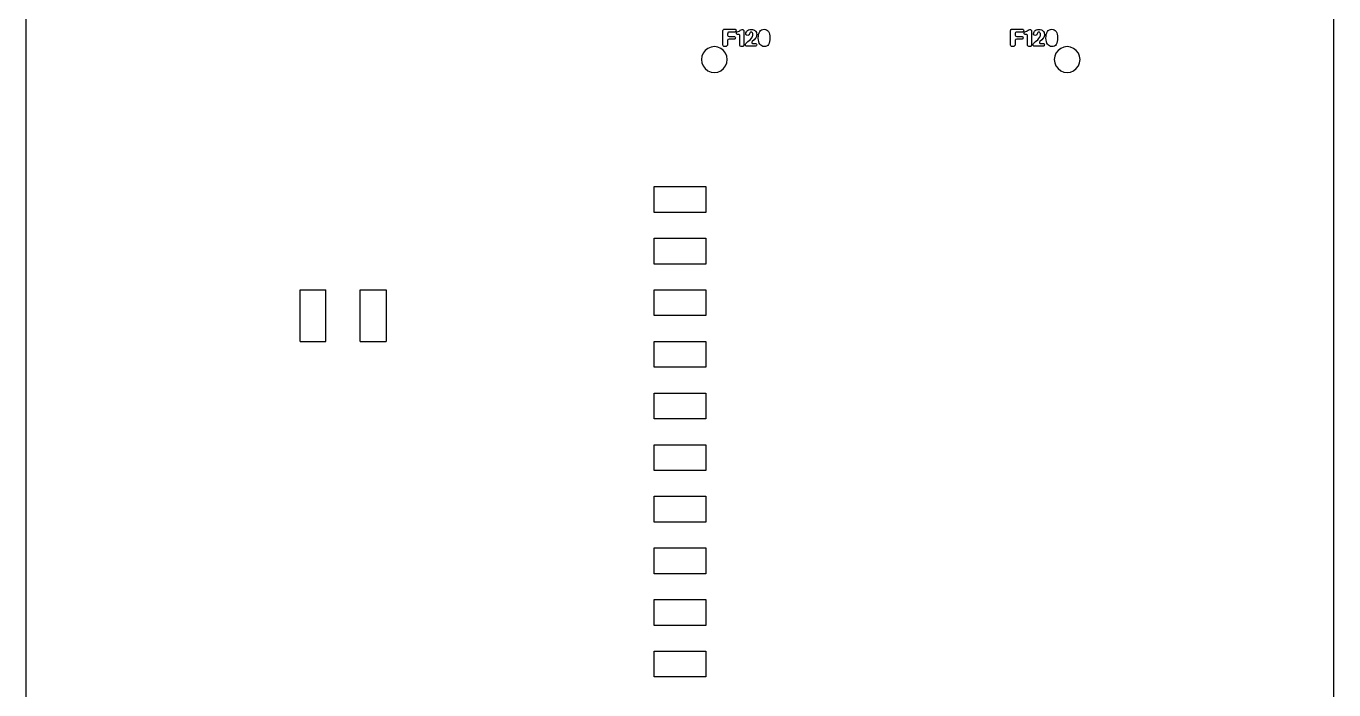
# Model space of a CAD drawing. Header units: metres. Extents: x 836 to 1034, y -1776 to -1453.
# Drawn here: x 859.2 to 1011.2, y -1697.7 to -1620.5 of the extents above; entities that cross this region are included whole.
import ezdxf

# ---------------------------------------------------------------- set-up
doc = ezdxf.new("R2010")
doc.units = ezdxf.units.M

msp = doc.modelspace()

# ---------------------------------------------------------------- linework, layer by layer
at = {"layer": 'COMPONENT1'}
for p, q in [((973.61, -1621.04, 0), (973.62, -1620.98, 0)), ((973.61, -1622.72, 0), (973.61, -1621.04, 0)), ((973.62, -1620.98, 0), (973.65, -1620.93, 0)), ((973.65, -1620.93, 0), (973.7, -1620.89, 0)), ((973.7, -1620.89, 0), (973.76, -1620.88, 0)), ((973.76, -1620.88, 0), (974.98, -1620.88, 0)), ((974.18, -1621.27, 0), (974.15, -1621.35, 0)), ((974.15, -1621.35, 0), (974.15, -1621.45, 0)), ((974.15, -1621.45, 0), (974.15, -1621.58, 0)), ((974.15, -1621.58, 0), (974.17, -1621.66, 0)), ((974.17, -1621.66, 0), (974.23, -1621.71, 0)), ((974.24, -1621.23, 0), (974.18, -1621.27, 0)), ((974.23, -1621.71, 0), (974.35, -1621.72, 0)), ((974.35, -1621.22, 0), (974.24, -1621.23, 0)), ((974.98, -1621.22, 0), (974.35, -1621.22, 0)), ((974.35, -1621.72, 0), (974.9, -1621.72, 0)), ((974.9, -1621.72, 0), (974.96, -1621.73, 0)), ((974.96, -1621.73, 0), (975.01, -1621.76, 0)), ((974.98, -1620.88, 0), (975.03, -1620.89, 0)), ((975.04, -1621.2, 0), (974.98, -1621.22, 0)), ((975.01, -1621.76, 0), (975.04, -1621.81, 0)), ((975.03, -1620.89, 0), (975.08, -1620.92, 0)), ((975.09, -1621.17, 0), (975.04, -1621.2, 0)), ((975.04, -1621.81, 0), (975.05, -1621.88, 0)), ((975.08, -1620.92, 0), (975.12, -1620.97, 0)), ((975.12, -1621.11, 0), (975.09, -1621.17, 0)), ((975.12, -1620.97, 0), (975.13, -1621.04, 0)), ((975.13, -1621.04, 0), (975.12, -1621.11, 0)), ((975.17, -1621.29, 0), (975.19, -1621.25, 0)), ((975.17, -1621.34, 0), (975.17, -1621.29, 0)), ((975.18, -1621.42, 0), (975.17, -1621.34, 0)), ((975.21, -1621.46, 0), (975.18, -1621.42, 0)), ((975.19, -1621.25, 0), (975.27, -1621.2, 0)), ((975.31, -1621.5, 0), (975.21, -1621.46, 0)), ((975.27, -1621.2, 0), (975.37, -1621.16, 0)), ((975.42, -1621.5, 0), (975.31, -1621.5, 0)), ((975.37, -1621.16, 0), (975.49, -1621.11, 0)), ((975.48, -1621.51, 0), (975.42, -1621.5, 0)), ((975.52, -1621.53, 0), (975.48, -1621.51, 0)), ((975.49, -1621.11, 0), (975.55, -1621.06, 0)), ((975.56, -1621.58, 0), (975.52, -1621.53, 0)), ((975.55, -1621.06, 0), (975.63, -1620.99, 0)), ((975.57, -1621.64, 0), (975.56, -1621.58, 0)), ((975.58, -1621.78, 0), (975.57, -1621.64, 0)), ((975.58, -1622.63, 0), (975.58, -1621.78, 0)), ((975.63, -1620.99, 0), (975.72, -1620.94, 0)), ((975.72, -1620.94, 0), (975.85, -1620.91, 0)), ((975.85, -1620.91, 0), (975.92, -1620.92, 0)), ((975.92, -1620.92, 0), (975.97, -1620.95, 0)), ((975.97, -1620.95, 0), (976.01, -1620.99, 0)), ((976.01, -1620.99, 0), (976.03, -1621.03, 0)), ((976.03, -1621.03, 0), (976.05, -1621.15, 0)), ((976.05, -1621.15, 0), (976.05, -1621.28, 0)), ((976.05, -1621.28, 0), (976.05, -1622.6, 0)), ((976.26, -1621.44, 0), (976.29, -1621.29, 0)), ((976.28, -1621.51, 0), (976.26, -1621.44, 0)), ((976.32, -1621.56, 0), (976.28, -1621.51, 0)), ((976.29, -1621.29, 0), (976.33, -1621.2, 0)), ((976.4, -1621.59, 0), (976.32, -1621.56, 0)), ((976.33, -1621.2, 0), (976.39, -1621.11, 0)), ((976.39, -1621.11, 0), (976.48, -1621.03, 0)), ((976.5, -1621.61, 0), (976.4, -1621.59, 0)), ((976.48, -1621.03, 0), (976.59, -1620.96, 0)), ((976.59, -1621.59, 0), (976.5, -1621.61, 0)), ((976.59, -1620.96, 0), (976.73, -1620.91, 0)), ((976.64, -1621.55, 0), (976.59, -1621.59, 0)), ((976.67, -1621.49, 0), (976.64, -1621.55, 0)), ((976.69, -1621.42, 0), (976.67, -1621.49, 0)), ((976.72, -1621.35, 0), (976.69, -1621.42, 0)), ((976.76, -1621.28, 0), (976.72, -1621.35, 0)), ((976.73, -1620.91, 0), (976.9, -1620.9, 0)), ((976.82, -1621.24, 0), (976.76, -1621.28, 0)), ((976.89, -1621.22, 0), (976.82, -1621.24, 0)), ((976.96, -1621.24, 0), (976.89, -1621.22, 0)), ((976.9, -1620.9, 0), (977.05, -1620.91, 0)), ((976.94, -1621.9, 0), (977.01, -1621.81, 0)), ((977.02, -1621.29, 0), (976.96, -1621.24, 0)), ((977.01, -1621.81, 0), (977.05, -1621.71, 0)), ((977.07, -1621.38, 0), (977.02, -1621.29, 0)), ((977.05, -1620.91, 0), (977.18, -1620.94, 0)), ((977.05, -1621.71, 0), (977.08, -1621.61, 0)), ((977.09, -1621.52, 0), (977.07, -1621.38, 0)), ((977.08, -1621.61, 0), (977.09, -1621.52, 0)), ((977.18, -1620.94, 0), (977.28, -1621, 0)), ((977.28, -1621, 0), (977.37, -1621.07, 0)), ((977.37, -1621.07, 0), (977.44, -1621.15, 0)), ((977.44, -1621.15, 0), (977.49, -1621.25, 0)), ((977.5, -1621.73, 0), (977.46, -1621.84, 0)), ((977.49, -1621.25, 0), (977.52, -1621.36, 0)), ((977.53, -1621.62, 0), (977.5, -1621.73, 0)), ((977.52, -1621.36, 0), (977.53, -1621.48, 0)), ((977.53, -1621.48, 0), (977.53, -1621.62, 0)), ((977.72, -1621.93, 0), (977.73, -1621.69, 0)), ((977.73, -1621.69, 0), (977.76, -1621.48, 0)), ((977.76, -1621.48, 0), (977.82, -1621.3, 0)), ((977.82, -1621.3, 0), (977.89, -1621.15, 0)), ((977.89, -1621.15, 0), (977.99, -1621.04, 0)), ((977.99, -1621.04, 0), (978.11, -1620.96, 0)), ((978.11, -1620.96, 0), (978.25, -1620.91, 0)), ((978.25, -1620.91, 0), (978.4, -1620.89, 0)), ((978.4, -1620.89, 0), (978.55, -1620.91, 0)), ((978.55, -1620.91, 0), (978.68, -1620.96, 0)), ((978.68, -1620.96, 0), (978.8, -1621.05, 0)), ((978.8, -1621.05, 0), (978.89, -1621.16, 0)), ((978.89, -1621.16, 0), (978.97, -1621.31, 0)), ((978.97, -1621.31, 0), (979.02, -1621.47, 0)), ((979.02, -1621.47, 0), (979.06, -1621.67, 0)), ((979.06, -1621.67, 0), (979.07, -1621.88, 0)), ((973.62, -1622.8, 0), (973.61, -1622.72, 0)), ((973.66, -1622.86, 0), (973.62, -1622.8, 0)), ((973.73, -1622.88, 0), (973.66, -1622.86, 0)), ((973.84, -1622.89, 0), (973.73, -1622.88, 0)), ((973.98, -1622.88, 0), (973.84, -1622.89, 0)), ((974.07, -1622.83, 0), (973.98, -1622.88, 0)), ((974.12, -1622.73, 0), (974.07, -1622.83, 0)), ((974.14, -1622.57, 0), (974.12, -1622.73, 0)), ((974.14, -1622.15, 0), (974.13, -1622.31, 0)), ((974.13, -1622.31, 0), (974.14, -1622.57, 0)), ((974.16, -1622.1, 0), (974.14, -1622.15, 0)), ((974.19, -1622.07, 0), (974.16, -1622.1, 0)), ((974.35, -1622.05, 0), (974.19, -1622.07, 0)), ((974.9, -1622.05, 0), (974.35, -1622.05, 0)), ((974.97, -1622.04, 0), (974.9, -1622.05, 0)), ((975.02, -1622.01, 0), (974.97, -1622.04, 0)), ((975.04, -1621.95, 0), (975.02, -1622.01, 0)), ((975.05, -1621.88, 0), (975.04, -1621.95, 0)), ((975.59, -1622.77, 0), (975.58, -1622.63, 0)), ((975.63, -1622.86, 0), (975.59, -1622.77, 0)), ((975.71, -1622.9, 0), (975.63, -1622.86, 0)), ((975.82, -1622.91, 0), (975.71, -1622.9, 0)), ((975.94, -1622.89, 0), (975.82, -1622.91, 0)), ((976.01, -1622.84, 0), (975.94, -1622.89, 0)), ((976.04, -1622.74, 0), (976.01, -1622.84, 0)), ((976.05, -1622.6, 0), (976.04, -1622.74, 0)), ((976.23, -1622.62, 0), (976.27, -1622.54, 0)), ((976.23, -1622.71, 0), (976.23, -1622.62, 0)), ((976.24, -1622.78, 0), (976.23, -1622.71, 0)), ((976.27, -1622.83, 0), (976.24, -1622.78, 0)), ((976.27, -1622.54, 0), (976.35, -1622.45, 0)), ((976.32, -1622.86, 0), (976.27, -1622.83, 0)), ((976.39, -1622.87, 0), (976.32, -1622.86, 0)), ((976.35, -1622.45, 0), (976.51, -1622.32, 0)), ((977.36, -1622.87, 0), (976.39, -1622.87, 0)), ((976.51, -1622.32, 0), (976.76, -1622.1, 0)), ((976.76, -1622.1, 0), (976.94, -1621.9, 0)), ((976.97, -1622.39, 0), (976.95, -1622.44, 0)), ((976.95, -1622.44, 0), (976.98, -1622.5, 0)), ((977.01, -1622.33, 0), (976.97, -1622.39, 0)), ((976.98, -1622.5, 0), (977.05, -1622.53, 0)), ((977.24, -1622.13, 0), (977.01, -1622.33, 0)), ((977.05, -1622.53, 0), (977.16, -1622.54, 0)), ((977.16, -1622.54, 0), (977.32, -1622.54, 0)), ((977.4, -1621.94, 0), (977.24, -1622.13, 0)), ((977.32, -1622.54, 0), (977.42, -1622.55, 0)), ((977.43, -1622.86, 0), (977.36, -1622.87, 0)), ((977.46, -1621.84, 0), (977.4, -1621.94, 0)), ((977.42, -1622.55, 0), (977.49, -1622.59, 0)), ((977.49, -1622.83, 0), (977.43, -1622.86, 0)), ((977.49, -1622.59, 0), (977.52, -1622.64, 0)), ((977.52, -1622.78, 0), (977.49, -1622.83, 0)), ((977.52, -1622.64, 0), (977.53, -1622.7, 0)), ((977.53, -1622.7, 0), (977.52, -1622.78, 0)), ((977.73, -1622.14, 0), (977.72, -1621.93, 0)), ((977.77, -1622.33, 0), (977.73, -1622.14, 0)), ((977.83, -1622.5, 0), (977.77, -1622.33, 0)), ((977.9, -1622.63, 0), (977.83, -1622.5, 0)), ((978, -1622.75, 0), (977.9, -1622.63, 0)), ((978.12, -1622.83, 0), (978, -1622.75, 0)), ((978.25, -1622.88, 0), (978.12, -1622.83, 0)), ((978.39, -1622.9, 0), (978.25, -1622.88, 0)), ((978.55, -1622.88, 0), (978.39, -1622.9, 0)), ((978.69, -1622.84, 0), (978.55, -1622.88, 0)), ((978.81, -1622.76, 0), (978.69, -1622.84, 0)), ((978.9, -1622.65, 0), (978.81, -1622.76, 0)), ((978.98, -1622.51, 0), (978.9, -1622.65, 0)), ((979.03, -1622.33, 0), (978.98, -1622.51, 0)), ((979.06, -1622.13, 0), (979.03, -1622.33, 0)), ((979.07, -1621.88, 0), (979.06, -1622.13, 0))]:
    msp.add_line(p, q, dxfattribs=at)
at = {"layer": 'COMPONENT2'}
for p, q in [((940.17, -1621.04, 0), (940.18, -1620.98, 0)), ((940.17, -1622.72, 0), (940.17, -1621.04, 0)), ((940.18, -1620.98, 0), (940.22, -1620.93, 0)), ((940.22, -1620.93, 0), (940.26, -1620.89, 0)), ((940.26, -1620.89, 0), (940.32, -1620.88, 0)), ((940.32, -1620.88, 0), (941.54, -1620.88, 0)), ((940.72, -1621.35, 0), (940.71, -1621.45, 0)), ((940.71, -1621.45, 0), (940.71, -1621.58, 0)), ((940.71, -1621.58, 0), (940.73, -1621.66, 0)), ((940.74, -1621.27, 0), (940.72, -1621.35, 0)), ((940.73, -1621.66, 0), (940.79, -1621.71, 0)), ((940.8, -1621.23, 0), (940.74, -1621.27, 0)), ((940.79, -1621.71, 0), (940.91, -1621.72, 0)), ((940.91, -1621.22, 0), (940.8, -1621.23, 0)), ((941.54, -1621.22, 0), (940.91, -1621.22, 0)), ((940.91, -1621.72, 0), (941.46, -1621.72, 0)), ((941.46, -1621.72, 0), (941.52, -1621.73, 0)), ((941.52, -1621.73, 0), (941.57, -1621.76, 0)), ((941.54, -1620.88, 0), (941.6, -1620.89, 0)), ((941.61, -1621.2, 0), (941.54, -1621.22, 0)), ((941.57, -1621.76, 0), (941.6, -1621.81, 0)), ((941.6, -1620.89, 0), (941.65, -1620.92, 0)), ((941.6, -1621.81, 0), (941.62, -1621.88, 0)), ((941.65, -1621.17, 0), (941.61, -1621.2, 0)), ((941.65, -1620.92, 0), (941.68, -1620.97, 0)), ((941.68, -1621.11, 0), (941.65, -1621.17, 0)), ((941.68, -1620.97, 0), (941.69, -1621.04, 0)), ((941.69, -1621.04, 0), (941.68, -1621.11, 0)), ((941.73, -1621.29, 0), (941.76, -1621.25, 0)), ((941.73, -1621.34, 0), (941.73, -1621.29, 0)), ((941.74, -1621.42, 0), (941.73, -1621.34, 0)), ((941.77, -1621.46, 0), (941.74, -1621.42, 0)), ((941.76, -1621.25, 0), (941.83, -1621.2, 0)), ((941.87, -1621.5, 0), (941.77, -1621.46, 0)), ((941.83, -1621.2, 0), (941.93, -1621.16, 0)), ((941.99, -1621.5, 0), (941.87, -1621.5, 0)), ((941.93, -1621.16, 0), (942.05, -1621.11, 0)), ((942.04, -1621.51, 0), (941.99, -1621.5, 0)), ((942.08, -1621.53, 0), (942.04, -1621.51, 0)), ((942.05, -1621.11, 0), (942.12, -1621.06, 0)), ((942.12, -1621.58, 0), (942.08, -1621.53, 0)), ((942.12, -1621.06, 0), (942.19, -1620.99, 0)), ((942.13, -1621.64, 0), (942.12, -1621.58, 0)), ((942.14, -1621.78, 0), (942.13, -1621.64, 0)), ((942.14, -1622.63, 0), (942.14, -1621.78, 0)), ((942.19, -1620.99, 0), (942.28, -1620.94, 0)), ((942.28, -1620.94, 0), (942.41, -1620.91, 0)), ((942.41, -1620.91, 0), (942.48, -1620.92, 0)), ((942.48, -1620.92, 0), (942.53, -1620.95, 0)), ((942.53, -1620.95, 0), (942.57, -1620.99, 0)), ((942.57, -1620.99, 0), (942.59, -1621.03, 0)), ((942.59, -1621.03, 0), (942.61, -1621.15, 0)), ((942.61, -1621.15, 0), (942.61, -1621.28, 0)), ((942.61, -1621.28, 0), (942.61, -1622.6, 0)), ((942.82, -1621.44, 0), (942.85, -1621.29, 0)), ((942.84, -1621.51, 0), (942.82, -1621.44, 0)), ((942.88, -1621.56, 0), (942.84, -1621.51, 0)), ((942.85, -1621.29, 0), (942.89, -1621.2, 0)), ((942.96, -1621.59, 0), (942.88, -1621.56, 0)), ((942.89, -1621.2, 0), (942.96, -1621.11, 0)), ((942.96, -1621.11, 0), (943.04, -1621.03, 0)), ((943.06, -1621.61, 0), (942.96, -1621.59, 0)), ((943.04, -1621.03, 0), (943.15, -1620.96, 0)), ((943.15, -1621.59, 0), (943.06, -1621.61, 0)), ((943.15, -1620.96, 0), (943.29, -1620.91, 0)), ((943.2, -1621.55, 0), (943.15, -1621.59, 0)), ((943.23, -1621.49, 0), (943.2, -1621.55, 0)), ((943.25, -1621.42, 0), (943.23, -1621.49, 0)), ((943.28, -1621.35, 0), (943.25, -1621.42, 0)), ((943.32, -1621.28, 0), (943.28, -1621.35, 0)), ((943.29, -1620.91, 0), (943.46, -1620.9, 0)), ((943.38, -1621.24, 0), (943.32, -1621.28, 0)), ((943.45, -1621.22, 0), (943.38, -1621.24, 0)), ((943.52, -1621.24, 0), (943.45, -1621.22, 0)), ((943.46, -1620.9, 0), (943.61, -1620.91, 0)), ((943.51, -1621.9, 0), (943.57, -1621.81, 0)), ((943.59, -1621.29, 0), (943.52, -1621.24, 0)), ((943.57, -1621.81, 0), (943.61, -1621.71, 0)), ((943.63, -1621.38, 0), (943.59, -1621.29, 0)), ((943.61, -1620.91, 0), (943.74, -1620.94, 0)), ((943.61, -1621.71, 0), (943.64, -1621.61, 0)), ((943.65, -1621.52, 0), (943.63, -1621.38, 0)), ((943.64, -1621.61, 0), (943.65, -1621.52, 0)), ((943.74, -1620.94, 0), (943.85, -1621, 0)), ((943.85, -1621, 0), (943.94, -1621.07, 0)), ((943.94, -1621.07, 0), (944, -1621.15, 0)), ((944, -1621.15, 0), (944.06, -1621.25, 0)), ((944.06, -1621.73, 0), (944.02, -1621.84, 0)), ((944.06, -1621.25, 0), (944.09, -1621.36, 0)), ((944.09, -1621.62, 0), (944.06, -1621.73, 0)), ((944.09, -1621.36, 0), (944.1, -1621.48, 0)), ((944.1, -1621.48, 0), (944.09, -1621.62, 0)), ((944.28, -1621.93, 0), (944.29, -1621.69, 0)), ((944.29, -1621.69, 0), (944.32, -1621.48, 0)), ((944.32, -1621.48, 0), (944.38, -1621.3, 0)), ((944.38, -1621.3, 0), (944.46, -1621.15, 0)), ((944.46, -1621.15, 0), (944.55, -1621.04, 0)), ((944.55, -1621.04, 0), (944.67, -1620.96, 0)), ((944.67, -1620.96, 0), (944.81, -1620.91, 0)), ((944.81, -1620.91, 0), (944.96, -1620.89, 0)), ((944.96, -1620.89, 0), (945.11, -1620.91, 0)), ((945.11, -1620.91, 0), (945.24, -1620.96, 0)), ((945.24, -1620.96, 0), (945.36, -1621.05, 0)), ((945.36, -1621.05, 0), (945.45, -1621.16, 0)), ((945.45, -1621.16, 0), (945.53, -1621.31, 0)), ((945.53, -1621.31, 0), (945.59, -1621.47, 0)), ((945.59, -1621.47, 0), (945.62, -1621.67, 0)), ((945.62, -1621.67, 0), (945.63, -1621.88, 0)), ((940.19, -1622.8, 0), (940.17, -1622.72, 0)), ((940.22, -1622.86, 0), (940.19, -1622.8, 0)), ((940.29, -1622.88, 0), (940.22, -1622.86, 0)), ((940.4, -1622.89, 0), (940.29, -1622.88, 0)), ((940.54, -1622.88, 0), (940.4, -1622.89, 0)), ((940.63, -1622.83, 0), (940.54, -1622.88, 0)), ((940.69, -1622.73, 0), (940.63, -1622.83, 0)), ((940.7, -1622.15, 0), (940.69, -1622.31, 0)), ((940.69, -1622.31, 0), (940.7, -1622.57, 0)), ((940.7, -1622.57, 0), (940.69, -1622.73, 0)), ((940.72, -1622.1, 0), (940.7, -1622.15, 0)), ((940.75, -1622.07, 0), (940.72, -1622.1, 0)), ((940.91, -1622.05, 0), (940.75, -1622.07, 0)), ((941.46, -1622.05, 0), (940.91, -1622.05, 0)), ((941.53, -1622.04, 0), (941.46, -1622.05, 0)), ((941.58, -1622.01, 0), (941.53, -1622.04, 0)), ((941.61, -1621.95, 0), (941.58, -1622.01, 0)), ((941.62, -1621.88, 0), (941.61, -1621.95, 0)), ((942.15, -1622.77, 0), (942.14, -1622.63, 0)), ((942.19, -1622.86, 0), (942.15, -1622.77, 0)), ((942.27, -1622.9, 0), (942.19, -1622.86, 0)), ((942.38, -1622.91, 0), (942.27, -1622.9, 0)), ((942.5, -1622.89, 0), (942.38, -1622.91, 0)), ((942.57, -1622.84, 0), (942.5, -1622.89, 0)), ((942.61, -1622.74, 0), (942.57, -1622.84, 0)), ((942.61, -1622.6, 0), (942.61, -1622.74, 0)), ((942.79, -1622.71, 0), (942.8, -1622.62, 0)), ((942.8, -1622.78, 0), (942.79, -1622.71, 0)), ((942.8, -1622.62, 0), (942.83, -1622.54, 0)), ((942.83, -1622.83, 0), (942.8, -1622.78, 0)), ((942.83, -1622.54, 0), (942.92, -1622.45, 0)), ((942.88, -1622.86, 0), (942.83, -1622.83, 0)), ((942.95, -1622.87, 0), (942.88, -1622.86, 0)), ((942.92, -1622.45, 0), (943.08, -1622.32, 0)), ((943.92, -1622.87, 0), (942.95, -1622.87, 0)), ((943.08, -1622.32, 0), (943.33, -1622.1, 0)), ((943.33, -1622.1, 0), (943.51, -1621.9, 0)), ((943.53, -1622.39, 0), (943.52, -1622.44, 0)), ((943.52, -1622.44, 0), (943.54, -1622.5, 0)), ((943.58, -1622.33, 0), (943.53, -1622.39, 0)), ((943.54, -1622.5, 0), (943.61, -1622.53, 0)), ((943.8, -1622.13, 0), (943.58, -1622.33, 0)), ((943.61, -1622.53, 0), (943.72, -1622.54, 0)), ((943.72, -1622.54, 0), (943.89, -1622.54, 0)), ((943.96, -1621.94, 0), (943.8, -1622.13, 0)), ((943.89, -1622.54, 0), (943.99, -1622.55, 0)), ((943.99, -1622.86, 0), (943.92, -1622.87, 0)), ((944.02, -1621.84, 0), (943.96, -1621.94, 0)), ((943.99, -1622.55, 0), (944.05, -1622.59, 0)), ((944.05, -1622.83, 0), (943.99, -1622.86, 0)), ((944.05, -1622.59, 0), (944.08, -1622.64, 0)), ((944.08, -1622.78, 0), (944.05, -1622.83, 0)), ((944.08, -1622.64, 0), (944.1, -1622.7, 0)), ((944.1, -1622.7, 0), (944.08, -1622.78, 0)), ((944.29, -1622.14, 0), (944.28, -1621.93, 0)), ((944.33, -1622.33, 0), (944.29, -1622.14, 0)), ((944.39, -1622.5, 0), (944.33, -1622.33, 0)), ((944.47, -1622.63, 0), (944.39, -1622.5, 0)), ((944.56, -1622.75, 0), (944.47, -1622.63, 0)), ((944.68, -1622.83, 0), (944.56, -1622.75, 0)), ((944.81, -1622.88, 0), (944.68, -1622.83, 0)), ((944.95, -1622.9, 0), (944.81, -1622.88, 0)), ((945.11, -1622.88, 0), (944.95, -1622.9, 0)), ((945.25, -1622.84, 0), (945.11, -1622.88, 0)), ((945.37, -1622.76, 0), (945.25, -1622.84, 0)), ((945.46, -1622.65, 0), (945.37, -1622.76, 0)), ((945.54, -1622.51, 0), (945.46, -1622.65, 0)), ((945.59, -1622.33, 0), (945.54, -1622.51, 0)), ((945.62, -1622.13, 0), (945.59, -1622.33, 0)), ((945.63, -1621.88, 0), (945.62, -1622.13, 0))]:
    msp.add_line(p, q, dxfattribs=at)
at = {"layer": 'GROUP0'}
for p, q in [((859.18, -1773.18, 0), (859.18, -1600.18, 0)), ((1011.18, -1773.18, 0), (1011.18, -1600.18, 0)), ((932.18, -1642.18, 0), (932.18, -1639.18, 0)), ((932.18, -1639.18, 0), (938.18, -1639.18, 0)), ((938.18, -1639.18, 0), (938.18, -1642.18, 0)), ((938.18, -1642.18, 0), (932.18, -1642.18, 0)), ((932.18, -1648.18, 0), (932.18, -1645.18, 0)), ((932.18, -1645.18, 0), (938.18, -1645.18, 0)), ((938.18, -1645.18, 0), (938.18, -1648.18, 0)), ((938.18, -1648.18, 0), (932.18, -1648.18, 0)), ((891.01, -1657.18, 0), (891.01, -1651.18, 0)), ((891.01, -1651.18, 0), (894.01, -1651.18, 0)), ((894.01, -1657.18, 0), (894.01, -1651.18, 0)), ((898.01, -1657.18, 0), (898.01, -1651.18, 0)), ((898.01, -1651.18, 0), (901.01, -1651.18, 0)), ((901.01, -1651.18, 0), (901.01, -1657.18, 0)), ((932.18, -1654.18, 0), (932.18, -1651.18, 0)), ((932.18, -1651.18, 0), (938.18, -1651.18, 0)), ((938.18, -1651.18, 0), (938.18, -1654.18, 0)), ((938.18, -1654.18, 0), (932.18, -1654.18, 0)), ((891.01, -1657.18, 0), (894.01, -1657.18, 0)), ((898.01, -1657.18, 0), (901.01, -1657.18, 0)), ((932.18, -1660.18, 0), (932.18, -1657.18, 0)), ((932.18, -1657.18, 0), (938.18, -1657.18, 0)), ((938.18, -1657.18, 0), (938.18, -1660.18, 0)), ((938.18, -1660.18, 0), (932.18, -1660.18, 0)), ((932.18, -1666.18, 0), (932.18, -1663.18, 0)), ((932.18, -1663.18, 0), (938.18, -1663.18, 0)), ((938.18, -1663.18, 0), (938.18, -1666.18, 0)), ((938.18, -1666.18, 0), (932.18, -1666.18, 0)), ((932.18, -1672.18, 0), (932.18, -1669.18, 0)), ((932.18, -1669.18, 0), (938.18, -1669.18, 0)), ((938.18, -1669.18, 0), (938.18, -1672.18, 0)), ((938.18, -1672.18, 0), (932.18, -1672.18, 0)), ((932.18, -1678.18, 0), (932.18, -1675.18, 0)), ((932.18, -1675.18, 0), (938.18, -1675.18, 0)), ((938.18, -1675.18, 0), (938.18, -1678.18, 0)), ((938.18, -1678.18, 0), (932.18, -1678.18, 0)), ((932.18, -1684.18, 0), (932.18, -1681.18, 0)), ((932.18, -1681.18, 0), (938.18, -1681.18, 0)), ((938.18, -1681.18, 0), (938.18, -1684.18, 0)), ((938.18, -1684.18, 0), (932.18, -1684.18, 0)), ((932.18, -1690.18, 0), (932.18, -1687.18, 0)), ((932.18, -1687.18, 0), (938.18, -1687.18, 0)), ((938.18, -1687.18, 0), (938.18, -1690.18, 0)), ((938.18, -1690.18, 0), (932.18, -1690.18, 0)), ((932.18, -1696.18, 0), (932.18, -1693.18, 0)), ((932.18, -1693.18, 0), (938.18, -1693.18, 0)), ((938.18, -1693.18, 0), (938.18, -1696.18, 0)), ((938.18, -1696.18, 0), (932.18, -1696.18, 0))]:
    msp.add_line(p, q, dxfattribs=at)
at = {"layer": 'GROUP1'}
for p, q in [((938.12, -1623.35, 0), (937.88, -1623.66, 0)), ((938.43, -1623.11, 0), (938.12, -1623.35, 0)), ((938.79, -1622.96, 0), (938.43, -1623.11, 0)), ((939.18, -1622.91, 0), (938.79, -1622.96, 0)), ((939.57, -1622.96, 0), (939.18, -1622.91, 0)), ((939.93, -1623.11, 0), (939.57, -1622.96, 0)), ((940.24, -1623.35, 0), (939.93, -1623.11, 0)), ((940.48, -1623.66, 0), (940.24, -1623.35, 0)), ((979.12, -1623.35, 0), (978.88, -1623.66, 0)), ((979.43, -1623.11, 0), (979.12, -1623.35, 0)), ((979.79, -1622.96, 0), (979.43, -1623.11, 0)), ((980.18, -1622.91, 0), (979.79, -1622.96, 0)), ((980.57, -1622.96, 0), (980.18, -1622.91, 0)), ((980.93, -1623.11, 0), (980.57, -1622.96, 0)), ((981.24, -1623.35, 0), (980.93, -1623.11, 0)), ((981.48, -1623.66, 0), (981.24, -1623.35, 0)), ((937.73, -1624.02, 0), (937.68, -1624.41, 0)), ((937.68, -1624.41, 0), (937.73, -1624.8, 0)), ((937.88, -1623.66, 0), (937.73, -1624.02, 0)), ((937.73, -1624.8, 0), (937.88, -1625.16, 0)), ((940.63, -1624.02, 0), (940.48, -1623.66, 0)), ((940.48, -1625.16, 0), (940.63, -1624.8, 0)), ((940.68, -1624.41, 0), (940.63, -1624.02, 0)), ((940.63, -1624.8, 0), (940.68, -1624.41, 0)), ((978.73, -1624.02, 0), (978.68, -1624.41, 0)), ((978.68, -1624.41, 0), (978.73, -1624.8, 0)), ((978.88, -1623.66, 0), (978.73, -1624.02, 0)), ((978.73, -1624.8, 0), (978.88, -1625.16, 0)), ((981.63, -1624.02, 0), (981.48, -1623.66, 0)), ((981.48, -1625.16, 0), (981.63, -1624.8, 0)), ((981.68, -1624.41, 0), (981.63, -1624.02, 0)), ((981.63, -1624.8, 0), (981.68, -1624.41, 0)), ((937.88, -1625.16, 0), (938.12, -1625.47)), ((938.12, -1625.47), (938.43, -1625.71)), ((938.43, -1625.71), (938.79, -1625.86)), ((938.79, -1625.86), (939.18, -1625.91)), ((939.18, -1625.91), (939.57, -1625.86)), ((939.57, -1625.86), (939.93, -1625.71)), ((939.93, -1625.71), (940.24, -1625.47)), ((940.24, -1625.47), (940.48, -1625.16, 0)), ((978.88, -1625.16, 0), (979.12, -1625.47)), ((979.12, -1625.47), (979.43, -1625.71)), ((979.43, -1625.71), (979.79, -1625.86)), ((979.79, -1625.86), (980.18, -1625.91)), ((980.18, -1625.91), (980.57, -1625.86)), ((980.57, -1625.86), (980.93, -1625.71)), ((980.93, -1625.71), (981.24, -1625.47)), ((981.24, -1625.47), (981.48, -1625.16, 0))]:
    msp.add_line(p, q, dxfattribs=at)

doc.saveas('drawing.dxf')
